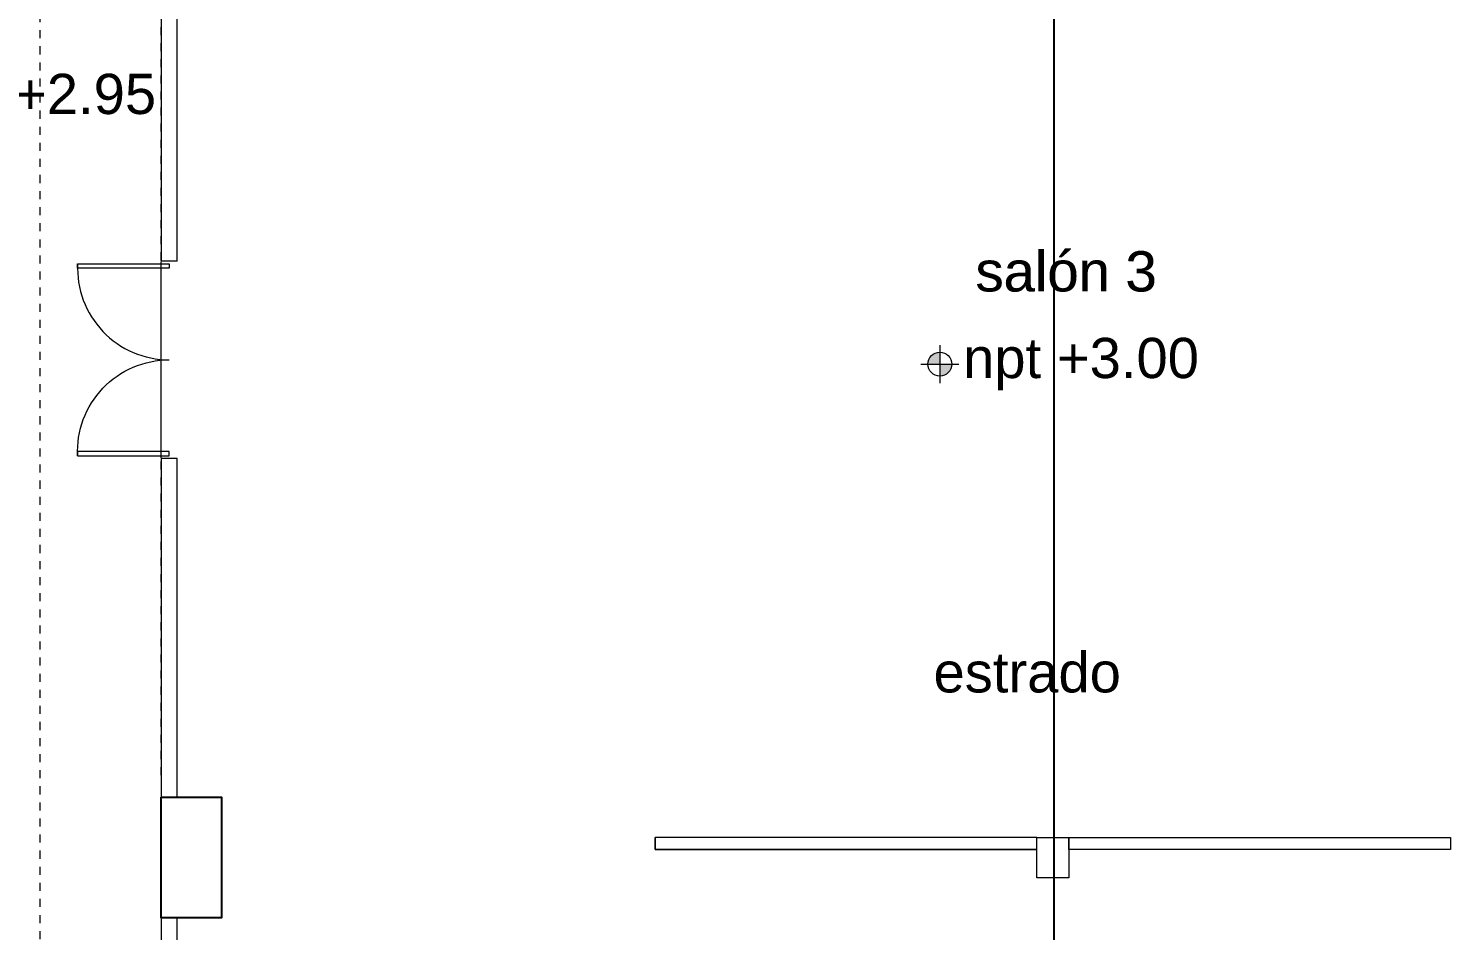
# Model space of a CAD drawing. Header units: millimetres. Extents: x 744843 to 745492, y 2520966 to 2521458.
# Drawn here: x 745347.58 to 745365.26, y 2521108.47 to 2521119.69 of the extents above; entities that cross this region are included whole.
import ezdxf

# ---------------------------------------------------------------- set-up
doc = ezdxf.new("R2010")
doc.units = ezdxf.units.MM
doc.linetypes.add('HIDDEN', pattern=[9.525, 6.35, -3.175])
doc.layers.add('A-Columnas_Pppal', color=3, linetype='Continuous')
doc.layers.add('A_Ejes', color=8, linetype='Continuous')
for name, color, linetype, lineweight in [('A-Columnas_Secun', 74, 'Continuous', 20), ('A_Muros', 30, 'Continuous', 20), ('A_Muros_Concreto', 3, 'Continuous', 0), ('A_Niveles', 1, 'Continuous', 20), ('A_Proyecciones', 192, 'HIDDEN', 20), ('A_Puertas', 8, 'Continuous', 0), ('A_Textos', 4, 'Continuous', 20)]:
    doc.layers.add(name, color=color, linetype=linetype, lineweight=lineweight)
doc.styles.add('Arial', font='arial.ttf', dxfattribs={"height": 1})

# ---------------------------------------------------------------- blocks, each defined once
blk = doc.blocks.new('puerta 150')
at = {"layer": 'A_Puertas', "ltscale": 0.0065}
blk.add_lwpolyline([(-0.07, 0), (0, 0), (-0.002, -1.5), (-0.072, -1.5)], close=True, dxfattribs=at)
blk.add_arc((0, 0), 1.5, 267.252, 0, dxfattribs=at)
blk = doc.blocks.new('niveles')
at = {"layer": 'A_Niveles'}
h = blk.add_hatch(color=256, dxfattribs=at)
h.paths.add_polyline_path([(-0.438, 0.174), (-0.289, 0.174), (-0.289, 0.323, 0.414214)])
h.paths.add_polyline_path([(-0.14, 0.174), (-0.289, 0.174), (-0.289, 0.025, 0.414214)])
for p, q in [((-0.289, 0.409), (-0.289, -0.061)), ((-0.525, 0.174), (-0.054, 0.174)), ((-0.479, 0.174), (-0.094, 0.174))]:
    blk.add_line(p, q, dxfattribs=at)
blk.add_circle((-0.289, 0.174), 0.149, dxfattribs=at)
at = {"layer": 'A_Textos', "ltscale": 0.0065, "width": 1.2}
blk.add_attdef('NIVEL', (0, 0), '', height=0.3, dxfattribs=at)

msp = doc.modelspace()

# ---------------------------------------------------------------- linework, layer by layer
at = {"layer": 'A-Columnas_Pppal'}
msp.add_lwpolyline([(745349.232, 2521110.129), (745349.982, 2521110.129), (745349.982, 2521108.63), (745349.232, 2521108.63)], close=True, dxfattribs=at)
at = {"layer": 'A-Columnas_Secun', "color": 8}
msp.add_lwpolyline([(745360.117, 2521109.629), (745360.517, 2521109.629), (745360.517, 2521109.13), (745360.117, 2521109.13)], close=True, dxfattribs=at)
at = {"layer": 'A_Ejes'}
msp.add_line((745360.332, 2521057.851), (745360.332, 2521173.138), dxfattribs=at)
at = {"layer": 'A_Muros'}
for p, q in [((745355.374, 2521109.479), (745355.374, 2521109.629)), ((745360.117, 2521109.479), (745355.374, 2521109.479))]:
    msp.add_line(p, q, dxfattribs=at)
at = {"layer": 'A_Muros_Concreto'}
for p, q in [((745349.432, 2521116.796), (745349.232, 2521116.796)), ((745349.432, 2521114.34), (745349.232, 2521114.34))]:
    msp.add_line(p, q, dxfattribs=at)
for points in [[(745349.432, 2521116.796), (745349.432, 2521123.319), (745349.232, 2521123.319), (745349.232, 2521116.796)], [(745349.232, 2521114.34), (745349.232, 2521110.129), (745349.432, 2521110.129), (745349.432, 2521114.34)], [(745349.232, 2521101.435), (745349.432, 2521101.435), (745349.432, 2521108.63), (745349.232, 2521108.63), (745349.232, 2521101.435)]]:
    msp.add_lwpolyline(points, dxfattribs=at)
for points in [[(745360.117, 2521109.629), (745355.374, 2521109.629), (745355.374, 2521109.479), (745360.117, 2521109.479)], [(745360.517, 2521109.629), (745365.261, 2521109.629), (745365.261, 2521109.479), (745360.517, 2521109.479)]]:
    msp.add_lwpolyline(points, close=True, dxfattribs=at)
at = {"layer": 'A_Proyecciones', "ltscale": 0.0065}
for p, q in [((745349.232, 2521110.405), (745349.232, 2521135.892)), ((745347.726, 2521107.766, 0), (745347.726, 2521124.908, 0))]:
    msp.add_line(p, q, dxfattribs=at)
at = {"layer": 'A_Proyecciones'}
msp.add_lwpolyline([(745349.232, 2521114.348), (745349.232, 2521116.788)], dxfattribs=at)

# ---------------------------------------------------------------- block references
at = {"layer": 'A_Puertas', "extrusion": (0, 0, -1), "xscale": -0.7599550623073696, "yscale": 0.7599550614226587, "zscale": -0.7599550618019624, "rotation": 90}
msp.add_blockref('puerta 150', (-745349.332, 2521116.708), dxfattribs=at)
at = {"layer": 'A_Puertas', "xscale": -0.7599550623073696, "yscale": 0.7599550614226587, "zscale": 0.7599550618019624, "rotation": 270}
msp.add_blockref('puerta 150', (745349.332, 2521114.428), dxfattribs=at)
msp.add_blockref('puerta 150', (745349.332, 2521114.428), dxfattribs=at)
at = {"layer": 'A_Textos'}
ref = msp.add_blockref('niveles', (745346.237, 2521118.624, 1.384), dxfattribs=at)
ref.add_attrib('NIVEL', 'npt +2.95', (745346.237, 2521118.624, 1.384), dxfattribs={"ltscale": 0.0065, "height": 0.5, "style": 'Arial'})
ref = msp.add_blockref('niveles', (745359.201, 2521115.341), dxfattribs=at)
ref.add_attrib('NIVEL', 'npt +3.00', (745359.201, 2521115.341), dxfattribs={"ltscale": 0.0065, "height": 0.5, "style": 'Arial'})

# ---------------------------------------------------------------- texts
at = {"layer": 'A_Textos', "ltscale": 0.1, "char_height": 0.5, "style": 'Arial'}
for s, insert, width, attachment_point in [('{\\fArial|b0|i0|c238|p34;salón }3', (745359.353, 2521116.918), 2.39741, 1), ('{\\fArial|b0|i0|c238|p34;salón }3', (745359.359, 2521116.918), 2.39741, 1), ('estrado', (745359.998, 2521111.933), 13.91647, 2)]:
    msp.add_mtext(s, dxfattribs=dict(at, insert=insert, width=width, attachment_point=attachment_point))

doc.saveas('drawing.dxf')
